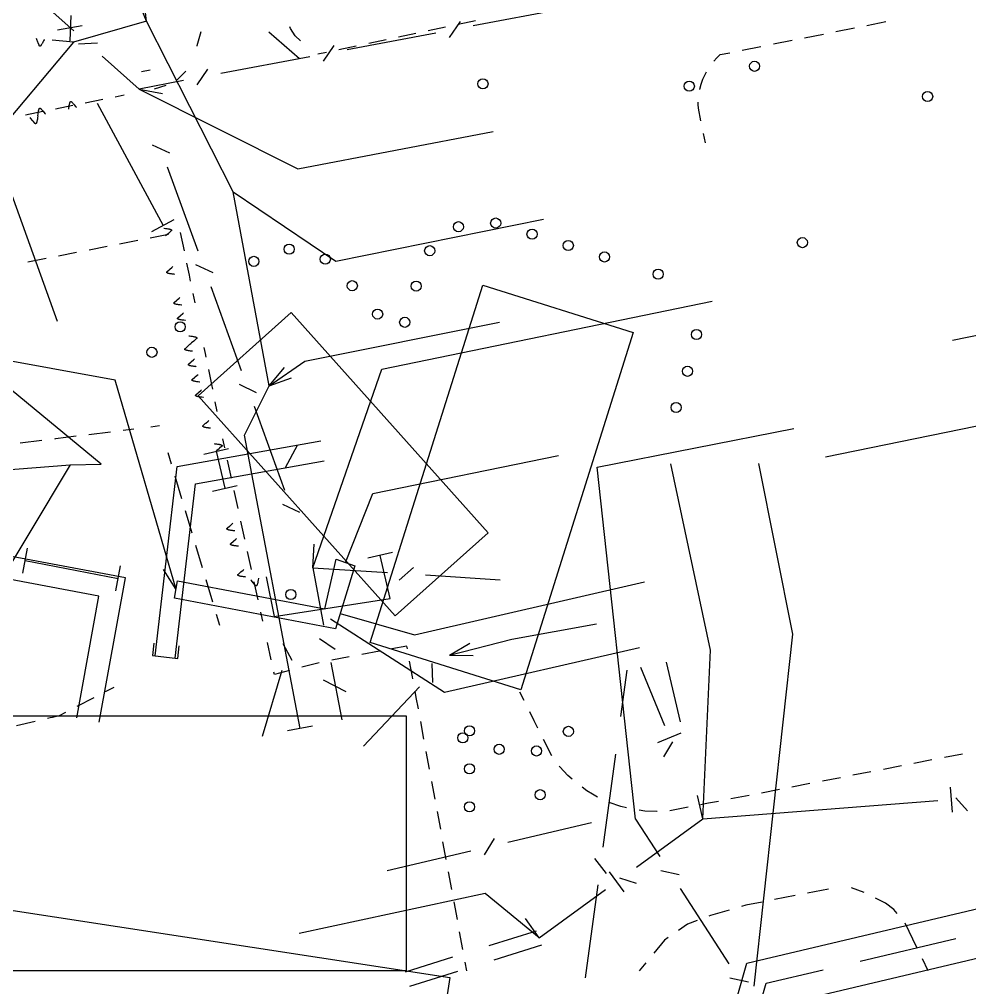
# Model space of a CAD drawing. Header units: metres. Extents: x 3206 to 3701, y 9896 to 11410.
# Drawn here: x 3609.64 to 3647.13, y 11249.34 to 11287.56 of the extents above; entities that cross this region are included whole.
import ezdxf

# ---------------------------------------------------------------- set-up
doc = ezdxf.new("R2010")
doc.units = ezdxf.units.M
for name, color, linetype in [('BUILDING', 7, 'Continuous'), ('CURB', 7, 'Continuous'), ('ELECTR_CABLE', 7, 'Continuous'), ('ELECTR_CABLE_COMM', 7, 'Continuous'), ('GAS', 7, 'Continuous'), ('HEAT', 7, 'Continuous'), ('SEWER', 7, 'Continuous')]:
    doc.layers.add(name, color=color, linetype=linetype)

# ---------------------------------------------------------------- blocks, each defined once
blk = doc.blocks.new('МОЖЖЕВЕЛЬНИК_СКАЛЬНЫЙ')
blk.add_circle((0, 0), 0.2)
blk = doc.blocks.new('ЧЕРЕМУХА_ШУБЕРТ')
blk.add_circle((0, 0), 0.2)

msp = doc.modelspace()

# ---------------------------------------------------------------- linework, layer by layer
at = {"layer": 'BUILDING'}
for points in [[(3633.863, 11275.203), (3629.421, 11261.099), (3623.485, 11262.969), (3627.928, 11277.073)], [(3620.364, 11275.991), (3628.138, 11267.298), (3624.461, 11264.01), (3616.688, 11272.704)], [(3624.899, 11250), (3607.959, 11250), (3607.959, 11260.068), (3624.899, 11260.068)], [(3599.832, 11197.11), (3608.35, 11252.543), (3626.618, 11249.736), (3618.101, 11194.303)]]:
    msp.add_lwpolyline(points, close=True, dxfattribs=at)
at = {"layer": 'CURB'}
for points in [[(3620.517, 11286.918), (3620.334, 11287.204), (3620.305, 11287.273)], [(3625.773, 11287.119), (3626.458, 11287.265)], [(3626.947, 11287.368), (3627.633, 11287.513)], [(3641.853, 11287.08), (3642.593, 11287.227)], [(3643.083, 11287.325), (3643.823, 11287.473)], [(3616.792, 11287.075), (3616.642, 11286.517), (3616.639, 11286.504)], [(3619.478, 11287.075), (3620.686, 11286.012)], [(3620.735, 11286.708), (3620.517, 11286.918)], [(3624.598, 11286.871), (3625.284, 11287.016)], [(3640.623, 11286.835), (3641.363, 11286.982)], [(3622.249, 11286.373), (3622.934, 11286.518)], [(3623.423, 11286.622), (3624.109, 11286.767)], [(3638.162, 11286.345), (3638.902, 11286.492)], [(3639.392, 11286.59), (3640.132, 11286.737)], [(3621.417, 11286.197), (3621.76, 11286.27)], [(3637.038, 11285.906), (3637.156, 11286.038), (3637.295, 11286.172), (3637.672, 11286.247)], [(3614.797, 11285.56), (3614.453, 11285.495)], [(3616.203, 11285.511), (3615.874, 11285.187), (3615.858, 11285.178)], [(3636.488, 11284.791), (3636.491, 11284.807), (3636.544, 11285.005), (3636.613, 11285.198), (3636.697, 11285.385), (3636.756, 11285.494)], [(3615.414, 11284.953), (3614.958, 11284.802)], [(3613.769, 11284.567), (3613.423, 11284.497)], [(3611.75, 11284.158), (3611.057, 11284.018)], [(3612.933, 11284.398), (3612.24, 11284.258)], [(3636.534, 11283.552), (3636.432, 11284.061), (3636.425, 11284.201), (3636.428, 11284.296)], [(3610.567, 11283.919), (3609.875, 11283.779)], [(3636.707, 11282.692), (3636.632, 11283.062)], [(3613.594, 11278.7), (3614.311, 11278.841)], [(3614.802, 11278.938), (3615.518, 11279.079)], [(3615.989, 11279.145), (3616.135, 11278.43)], [(3612.387, 11278.463), (3613.104, 11278.604)], [(3609.973, 11277.988), (3610.69, 11278.129)], [(3611.18, 11278.225), (3611.897, 11278.366)], [(3616.235, 11277.94), (3616.334, 11277.459), (3616.382, 11277.224)], [(3616.482, 11276.735), (3616.555, 11276.377)], [(3616.916, 11274.612), (3616.966, 11274.371), (3616.996, 11274.224)], [(3617.096, 11273.734), (3617.216, 11273.148), (3617.255, 11272.958)], [(3617.355, 11272.468), (3617.435, 11272.08)], [(3613.234, 11271.271), (3612.375, 11271.164)], [(3614.16, 11271.386), (3613.73, 11271.332)], [(3615.173, 11271.512), (3614.826, 11271.469)], [(3610.522, 11270.939), (3609.663, 11270.829)], [(3611.878, 11271.102), (3611.057, 11271), (3611.019, 11270.996)], [(3617.747, 11270.648), (3617.669, 11271.005)], [(3615.49, 11270.457), (3615.623, 11270.016)], [(3618.009, 11269.448), (3617.854, 11270.16)], [(3615.766, 11269.537), (3616.031, 11268.653)], [(3618.272, 11268.247), (3618.116, 11268.959)], [(3616.175, 11268.175), (3616.321, 11267.688), (3616.44, 11267.291)], [(3618.534, 11267.046), (3618.378, 11267.758)], [(3616.584, 11266.812), (3616.849, 11265.929)], [(3618.796, 11265.845), (3618.641, 11266.558)], [(3616.993, 11265.45), (3617.258, 11264.567)], [(3619.058, 11264.645), (3618.903, 11265.357)], [(3617.402, 11264.088), (3617.534, 11263.646)], [(3619.243, 11263.8), (3619.165, 11264.156)], [(3619.576, 11262.274), (3619.425, 11262.966)], [(3624.947, 11262.715), (3624.927, 11262.819), (3624.336, 11262.708)], [(3622.657, 11262.393), (3621.962, 11262.262)], [(3623.844, 11262.616), (3623.149, 11262.485)], [(3621.471, 11262.167), (3620.787, 11261.988)], [(3625.166, 11261.528), (3625.151, 11261.608), (3625.037, 11262.224)], [(3620.303, 11261.861), (3619.701, 11261.703), (3619.683, 11261.786)], [(3613.36, 11261.189), (3613.023, 11261.014)], [(3625.385, 11260.34), (3625.301, 11260.797), (3625.257, 11261.036)], [(3629.553, 11260.676), (3629.39, 11261.001)], [(3612.58, 11260.783), (3611.908, 11260.433)], [(3611.464, 11260.202), (3611.207, 11260.068), (3610.942, 11260.006), (3610.856, 11259.986), (3610.752, 11259.962)], [(3630.101, 11259.58), (3629.953, 11259.874), (3629.776, 11260.229)], [(3610.265, 11259.849), (3609.527, 11259.677)], [(3625.604, 11259.153), (3625.476, 11259.848)], [(3630.649, 11258.484), (3630.324, 11259.133)], [(3625.824, 11257.965), (3625.695, 11258.661)], [(3646.851, 11258.561), (3646.139, 11258.422)], [(3645.648, 11258.327), (3644.936, 11258.189)], [(3631.452, 11257.564), (3631.282, 11257.715), (3630.959, 11258.061), (3630.944, 11258.081)], [(3643.242, 11257.86), (3642.529, 11257.721)], [(3644.445, 11258.093), (3643.732, 11257.955)], [(3626.043, 11256.777), (3625.914, 11257.473)], [(3640.835, 11257.392), (3640.123, 11257.254)], [(3642.038, 11257.626), (3641.326, 11257.488)], [(3632.453, 11256.862), (3632.253, 11256.973), (3632.035, 11257.109), (3631.84, 11257.25)], [(3639.632, 11257.158), (3638.919, 11257.02)], [(3633.598, 11256.435), (3633.366, 11256.491), (3632.906, 11256.652)], [(3637.225, 11256.691), (3636.834, 11256.615), (3636.513, 11256.553)], [(3638.429, 11256.925), (3637.716, 11256.786)], [(3626.262, 11255.59), (3626.134, 11256.286)], [(3634.811, 11256.287), (3634.788, 11256.286), (3634.315, 11256.308), (3634.089, 11256.341)], [(3636.022, 11256.457), (3635.31, 11256.319)], [(3626.481, 11254.402), (3626.353, 11255.098)], [(3626.701, 11253.215), (3626.572, 11253.911)], [(3641.562, 11253.228), (3640.743, 11253.068)], [(3642.968, 11253.09), (3642.474, 11253.285)], [(3640.252, 11252.973), (3639.433, 11252.814)], [(3644.277, 11252.268), (3644.141, 11252.418), (3643.812, 11252.667), (3643.418, 11252.874)], [(3626.92, 11252.027), (3626.791, 11252.723)], [(3638.943, 11252.718), (3638.299, 11252.593), (3638.128, 11252.543)], [(3637.648, 11252.403), (3636.905, 11252.185), (3636.849, 11252.164)], [(3636.381, 11251.986), (3636.003, 11251.843), (3635.65, 11251.599)], [(3645.053, 11250.928), (3644.591, 11251.882)], [(3627.139, 11250.84), (3627.011, 11251.536)], [(3635.238, 11251.314), (3635.099, 11251.218), (3634.675, 11250.706)], [(3627.294, 11250), (3627.23, 11250.348)], [(3634.356, 11250.321), (3634.09, 11250)], [(3645.502, 11250), (3645.271, 11250.477)]]:
    msp.add_lwpolyline(points, dxfattribs=at)
at = {"layer": 'ELECTR_CABLE'}
for points in [[(3614.65, 11287.49), (3613.847, 11289.467), (3621.411, 11290.987)], [(3614.65, 11287.49), (3614.543, 11288.418)], [(3618.521, 11271.144), (3619.5, 11273.1), (3618.08, 11280.76), (3614.65, 11287.49), (3611.78, 11286.66), (3610.93, 11286.74)], [(3611.78, 11286.66), (3608.533, 11282.817), (3611.132, 11275.644)], [(3610.62, 11286.771), (3610.613, 11286.757), (3610.591, 11286.711), (3610.581, 11286.691), (3610.565, 11286.66), (3610.548, 11286.626), (3610.535, 11286.603), (3610.523, 11286.581), (3610.513, 11286.565), (3610.502, 11286.55), (3610.496, 11286.54), (3610.489, 11286.532), (3610.484, 11286.526), (3610.481, 11286.523), (3610.479, 11286.52), (3610.474, 11286.516), (3610.471, 11286.513), (3610.468, 11286.511), (3610.465, 11286.509), (3610.462, 11286.508), (3610.459, 11286.506), (3610.457, 11286.505), (3610.455, 11286.504), (3610.454, 11286.504), (3610.452, 11286.504), (3610.451, 11286.503), (3610.448, 11286.503), (3610.447, 11286.503), (3610.445, 11286.504), (3610.444, 11286.504), (3610.443, 11286.504), (3610.442, 11286.504), (3610.441, 11286.505), (3610.439, 11286.505), (3610.438, 11286.506), (3610.437, 11286.507), (3610.435, 11286.508), (3610.434, 11286.509), (3610.433, 11286.51), (3610.432, 11286.511), (3610.431, 11286.512), (3610.43, 11286.514), (3610.429, 11286.515), (3610.427, 11286.517), (3610.426, 11286.519), (3610.424, 11286.522), (3610.422, 11286.527), (3610.42, 11286.53), (3610.417, 11286.538), (3610.379, 11286.63), (3610.367, 11286.661), (3610.326, 11286.762), (3610.309, 11286.802)], [(3611.585, 11284.015), (3611.587, 11284.03), (3611.594, 11284.081), (3611.597, 11284.103), (3611.602, 11284.137), (3611.609, 11284.175), (3611.613, 11284.201), (3611.619, 11284.226), (3611.623, 11284.244), (3611.628, 11284.262), (3611.632, 11284.273), (3611.635, 11284.282), (3611.638, 11284.29), (3611.64, 11284.294), (3611.642, 11284.297), (3611.645, 11284.303), (3611.647, 11284.306), (3611.649, 11284.309), (3611.651, 11284.312), (3611.653, 11284.314), (3611.656, 11284.317), (3611.658, 11284.319), (3611.659, 11284.32), (3611.66, 11284.321), (3611.662, 11284.321), (3611.663, 11284.322), (3611.665, 11284.323), (3611.667, 11284.323), (3611.669, 11284.324), (3611.67, 11284.324), (3611.671, 11284.324), (3611.672, 11284.324), (3611.673, 11284.324), (3611.674, 11284.324), (3611.676, 11284.323), (3611.677, 11284.323), (3611.679, 11284.322), (3611.681, 11284.322), (3611.682, 11284.321), (3611.683, 11284.32), (3611.685, 11284.32), (3611.686, 11284.319), (3611.687, 11284.318), (3611.69, 11284.316), (3611.692, 11284.315), (3611.694, 11284.312), (3611.698, 11284.309), (3611.7, 11284.306), (3611.706, 11284.299), (3611.77, 11284.224), (3611.791, 11284.198), (3611.862, 11284.114), (3611.89, 11284.081)], [(3612.71, 11284.26), (3615.31, 11279.42)], [(3610.366, 11283.749), (3610.368, 11283.764), (3610.375, 11283.815), (3610.378, 11283.838), (3610.383, 11283.872), (3610.389, 11283.909), (3610.394, 11283.935), (3610.399, 11283.96), (3610.404, 11283.978), (3610.409, 11283.996), (3610.412, 11284.007), (3610.416, 11284.017), (3610.419, 11284.025), (3610.421, 11284.028), (3610.422, 11284.031), (3610.425, 11284.037), (3610.428, 11284.041), (3610.429, 11284.043), (3610.432, 11284.046), (3610.434, 11284.049), (3610.436, 11284.051), (3610.438, 11284.053), (3610.44, 11284.054), (3610.441, 11284.055), (3610.443, 11284.056), (3610.444, 11284.056), (3610.446, 11284.057), (3610.447, 11284.057), (3610.449, 11284.058), (3610.45, 11284.058), (3610.451, 11284.058), (3610.452, 11284.058), (3610.454, 11284.058), (3610.455, 11284.058), (3610.456, 11284.058), (3610.458, 11284.057), (3610.46, 11284.056), (3610.461, 11284.056), (3610.463, 11284.055), (3610.464, 11284.055), (3610.465, 11284.054), (3610.467, 11284.053), (3610.468, 11284.052), (3610.471, 11284.05), (3610.472, 11284.049), (3610.475, 11284.046), (3610.478, 11284.043), (3610.481, 11284.04), (3610.486, 11284.034), (3610.551, 11283.958), (3610.572, 11283.933), (3610.643, 11283.849), (3610.67, 11283.816)], [(3610.366, 11283.749), (3610.363, 11283.734), (3610.356, 11283.683), (3610.353, 11283.661), (3610.348, 11283.627), (3610.342, 11283.589), (3610.337, 11283.563), (3610.332, 11283.539), (3610.328, 11283.521), (3610.322, 11283.502), (3610.319, 11283.491), (3610.315, 11283.482), (3610.312, 11283.474), (3610.311, 11283.471), (3610.309, 11283.467), (3610.306, 11283.461), (3610.303, 11283.458), (3610.302, 11283.455), (3610.3, 11283.452), (3610.297, 11283.45), (3610.295, 11283.447), (3610.293, 11283.446), (3610.291, 11283.445), (3610.29, 11283.444), (3610.289, 11283.443), (3610.287, 11283.442), (3610.285, 11283.442), (3610.284, 11283.441), (3610.282, 11283.441), (3610.281, 11283.441), (3610.28, 11283.44), (3610.279, 11283.44), (3610.277, 11283.441), (3610.276, 11283.441), (3610.275, 11283.441), (3610.273, 11283.441), (3610.271, 11283.442), (3610.27, 11283.443), (3610.269, 11283.443), (3610.267, 11283.444), (3610.266, 11283.445), (3610.264, 11283.445), (3610.263, 11283.446), (3610.261, 11283.448), (3610.259, 11283.45), (3610.256, 11283.452), (3610.253, 11283.455), (3610.25, 11283.459), (3610.245, 11283.465), (3610.18, 11283.54), (3610.159, 11283.566), (3610.088, 11283.65), (3610.061, 11283.683)], [(3618.08, 11280.76), (3622.122, 11278.022), (3630.319, 11279.669)], [(3614.87, 11279.183), (3615.75, 11279.657)], [(3615.334, 11279.319), (3615.349, 11279.317), (3615.4, 11279.31), (3615.422, 11279.308), (3615.456, 11279.303), (3615.494, 11279.297), (3615.52, 11279.293), (3615.545, 11279.288), (3615.563, 11279.284), (3615.581, 11279.279), (3615.592, 11279.276), (3615.602, 11279.273), (3615.61, 11279.269), (3615.613, 11279.268), (3615.617, 11279.266), (3615.623, 11279.263), (3615.626, 11279.261), (3615.629, 11279.259), (3615.632, 11279.257), (3615.634, 11279.255), (3615.637, 11279.252), (3615.639, 11279.251), (3615.64, 11279.249), (3615.64, 11279.248), (3615.641, 11279.246), (3615.642, 11279.245), (3615.643, 11279.243), (3615.643, 11279.242), (3615.644, 11279.24), (3615.644, 11279.239), (3615.644, 11279.238), (3615.644, 11279.237), (3615.644, 11279.235), (3615.644, 11279.234), (3615.643, 11279.233), (3615.643, 11279.231), (3615.642, 11279.229), (3615.642, 11279.227), (3615.641, 11279.226), (3615.641, 11279.225), (3615.64, 11279.224), (3615.639, 11279.222), (3615.638, 11279.221), (3615.636, 11279.218), (3615.635, 11279.217), (3615.633, 11279.214), (3615.629, 11279.211), (3615.626, 11279.208), (3615.62, 11279.202), (3615.545, 11279.136), (3615.52, 11279.115), (3615.437, 11279.043), (3615.405, 11279.015)], [(3615.761, 11277.496), (3615.746, 11277.498), (3615.695, 11277.504), (3615.673, 11277.507), (3615.638, 11277.512), (3615.601, 11277.517), (3615.575, 11277.522), (3615.55, 11277.526), (3615.532, 11277.53), (3615.514, 11277.535), (3615.502, 11277.539), (3615.493, 11277.542), (3615.485, 11277.545), (3615.482, 11277.547), (3615.478, 11277.548), (3615.472, 11277.551), (3615.469, 11277.553), (3615.466, 11277.555), (3615.463, 11277.557), (3615.461, 11277.559), (3615.458, 11277.562), (3615.456, 11277.564), (3615.455, 11277.565), (3615.454, 11277.567), (3615.454, 11277.568), (3615.453, 11277.569), (3615.452, 11277.571), (3615.452, 11277.573), (3615.451, 11277.575), (3615.451, 11277.576), (3615.451, 11277.577), (3615.451, 11277.578), (3615.451, 11277.579), (3615.451, 11277.58), (3615.451, 11277.582), (3615.452, 11277.584), (3615.453, 11277.586), (3615.453, 11277.587), (3615.454, 11277.588), (3615.454, 11277.589), (3615.455, 11277.591), (3615.456, 11277.592), (3615.457, 11277.594), (3615.459, 11277.596), (3615.46, 11277.598), (3615.462, 11277.601), (3615.466, 11277.604), (3615.469, 11277.607), (3615.475, 11277.612), (3615.55, 11277.678), (3615.575, 11277.7), (3615.657, 11277.772), (3615.69, 11277.8)], [(3616.046, 11276.281), (3616.031, 11276.283), (3615.98, 11276.289), (3615.958, 11276.292), (3615.923, 11276.297), (3615.886, 11276.302), (3615.86, 11276.307), (3615.835, 11276.311), (3615.817, 11276.315), (3615.799, 11276.32), (3615.787, 11276.324), (3615.778, 11276.327), (3615.77, 11276.33), (3615.767, 11276.332), (3615.763, 11276.333), (3615.757, 11276.336), (3615.754, 11276.338), (3615.751, 11276.34), (3615.748, 11276.342), (3615.746, 11276.344), (3615.743, 11276.347), (3615.741, 11276.349), (3615.74, 11276.35), (3615.739, 11276.352), (3615.739, 11276.353), (3615.738, 11276.354), (3615.737, 11276.356), (3615.737, 11276.358), (3615.736, 11276.36), (3615.736, 11276.361), (3615.736, 11276.362), (3615.736, 11276.363), (3615.736, 11276.364), (3615.736, 11276.365), (3615.736, 11276.367), (3615.737, 11276.369), (3615.738, 11276.371), (3615.738, 11276.372), (3615.739, 11276.373), (3615.739, 11276.374), (3615.74, 11276.376), (3615.741, 11276.377), (3615.742, 11276.379), (3615.744, 11276.381), (3615.745, 11276.383), (3615.747, 11276.386), (3615.751, 11276.389), (3615.754, 11276.392), (3615.76, 11276.397), (3615.835, 11276.463), (3615.86, 11276.485), (3615.942, 11276.557), (3615.975, 11276.585)], [(3616.189, 11275.673), (3616.174, 11275.675), (3616.123, 11275.682), (3616.1, 11275.684), (3616.066, 11275.689), (3616.028, 11275.695), (3616.002, 11275.699), (3615.978, 11275.704), (3615.959, 11275.708), (3615.941, 11275.713), (3615.93, 11275.716), (3615.921, 11275.719), (3615.913, 11275.723), (3615.909, 11275.724), (3615.906, 11275.726), (3615.9, 11275.729), (3615.896, 11275.731), (3615.894, 11275.733), (3615.891, 11275.735), (3615.888, 11275.737), (3615.886, 11275.74), (3615.884, 11275.741), (3615.883, 11275.743), (3615.882, 11275.744), (3615.881, 11275.746), (3615.881, 11275.747), (3615.88, 11275.749), (3615.879, 11275.75), (3615.879, 11275.752), (3615.879, 11275.753), (3615.879, 11275.754), (3615.879, 11275.755), (3615.879, 11275.757), (3615.879, 11275.758), (3615.879, 11275.759), (3615.879, 11275.761), (3615.88, 11275.763), (3615.881, 11275.764), (3615.881, 11275.766), (3615.882, 11275.767), (3615.883, 11275.768), (3615.883, 11275.77), (3615.884, 11275.771), (3615.886, 11275.774), (3615.887, 11275.775), (3615.89, 11275.778), (3615.893, 11275.781), (3615.896, 11275.784), (3615.902, 11275.79), (3615.977, 11275.856), (3616.002, 11275.877), (3616.085, 11275.949), (3616.117, 11275.977)], [(3619.5, 11273.1), (3620.898, 11274.067), (3628.587, 11275.612)], [(3616.331, 11275.066), (3616.346, 11275.064), (3616.397, 11275.058), (3616.42, 11275.055), (3616.454, 11275.05), (3616.492, 11275.045), (3616.517, 11275.04), (3616.542, 11275.036), (3616.56, 11275.032), (3616.579, 11275.027), (3616.59, 11275.023), (3616.599, 11275.02), (3616.607, 11275.017), (3616.611, 11275.015), (3616.614, 11275.014), (3616.62, 11275.011), (3616.624, 11275.008), (3616.626, 11275.007), (3616.629, 11275.005), (3616.632, 11275.003), (3616.634, 11275), (3616.636, 11274.998), (3616.637, 11274.997), (3616.638, 11274.995), (3616.639, 11274.994), (3616.639, 11274.993), (3616.64, 11274.991), (3616.641, 11274.989), (3616.641, 11274.987), (3616.641, 11274.986), (3616.641, 11274.985), (3616.641, 11274.984), (3616.641, 11274.983), (3616.641, 11274.982), (3616.641, 11274.98), (3616.641, 11274.978), (3616.64, 11274.976), (3616.639, 11274.975), (3616.639, 11274.974), (3616.638, 11274.972), (3616.637, 11274.971), (3616.637, 11274.97), (3616.636, 11274.968), (3616.634, 11274.966), (3616.632, 11274.964), (3616.63, 11274.961), (3616.627, 11274.958), (3616.624, 11274.955), (3616.618, 11274.95), (3616.543, 11274.884), (3616.518, 11274.862), (3616.435, 11274.79), (3616.402, 11274.762)], [(3616.474, 11274.458), (3616.459, 11274.46), (3616.408, 11274.466), (3616.385, 11274.469), (3616.351, 11274.474), (3616.313, 11274.48), (3616.287, 11274.484), (3616.263, 11274.489), (3616.244, 11274.493), (3616.226, 11274.498), (3616.215, 11274.501), (3616.206, 11274.504), (3616.198, 11274.508), (3616.194, 11274.509), (3616.191, 11274.511), (3616.185, 11274.514), (3616.181, 11274.516), (3616.179, 11274.518), (3616.176, 11274.52), (3616.173, 11274.522), (3616.171, 11274.525), (3616.169, 11274.526), (3616.168, 11274.528), (3616.167, 11274.529), (3616.166, 11274.531), (3616.166, 11274.532), (3616.165, 11274.534), (3616.164, 11274.535), (3616.164, 11274.537), (3616.164, 11274.538), (3616.164, 11274.539), (3616.164, 11274.54), (3616.164, 11274.542), (3616.164, 11274.543), (3616.164, 11274.544), (3616.164, 11274.546), (3616.165, 11274.548), (3616.166, 11274.549), (3616.166, 11274.551), (3616.167, 11274.552), (3616.168, 11274.553), (3616.168, 11274.555), (3616.169, 11274.556), (3616.171, 11274.559), (3616.172, 11274.56), (3616.175, 11274.563), (3616.178, 11274.566), (3616.181, 11274.569), (3616.187, 11274.575), (3616.262, 11274.641), (3616.287, 11274.662), (3616.37, 11274.734), (3616.402, 11274.762)], [(3616.616, 11273.851), (3616.601, 11273.853), (3616.55, 11273.859), (3616.528, 11273.862), (3616.493, 11273.866), (3616.456, 11273.872), (3616.43, 11273.876), (3616.405, 11273.881), (3616.387, 11273.885), (3616.369, 11273.89), (3616.357, 11273.894), (3616.348, 11273.897), (3616.34, 11273.9), (3616.337, 11273.902), (3616.333, 11273.903), (3616.327, 11273.906), (3616.324, 11273.908), (3616.321, 11273.91), (3616.318, 11273.912), (3616.316, 11273.914), (3616.313, 11273.917), (3616.311, 11273.919), (3616.31, 11273.92), (3616.309, 11273.922), (3616.309, 11273.923), (3616.308, 11273.924), (3616.307, 11273.926), (3616.307, 11273.928), (3616.306, 11273.93), (3616.306, 11273.931), (3616.306, 11273.932), (3616.306, 11273.933), (3616.306, 11273.934), (3616.306, 11273.935), (3616.306, 11273.937), (3616.307, 11273.938), (3616.308, 11273.941), (3616.308, 11273.942), (3616.309, 11273.943), (3616.309, 11273.944), (3616.31, 11273.946), (3616.311, 11273.947), (3616.312, 11273.948), (3616.314, 11273.951), (3616.315, 11273.953), (3616.317, 11273.956), (3616.321, 11273.959), (3616.324, 11273.962), (3616.33, 11273.967), (3616.405, 11274.033), (3616.43, 11274.055), (3616.512, 11274.127), (3616.545, 11274.155)], [(3616.759, 11273.243), (3616.744, 11273.245), (3616.693, 11273.251), (3616.67, 11273.254), (3616.636, 11273.259), (3616.598, 11273.265), (3616.572, 11273.269), (3616.548, 11273.274), (3616.529, 11273.278), (3616.511, 11273.283), (3616.5, 11273.286), (3616.491, 11273.289), (3616.483, 11273.293), (3616.479, 11273.294), (3616.476, 11273.296), (3616.47, 11273.299), (3616.466, 11273.301), (3616.464, 11273.303), (3616.461, 11273.305), (3616.458, 11273.307), (3616.456, 11273.31), (3616.454, 11273.311), (3616.453, 11273.313), (3616.452, 11273.314), (3616.451, 11273.316), (3616.451, 11273.317), (3616.45, 11273.319), (3616.449, 11273.32), (3616.449, 11273.322), (3616.449, 11273.323), (3616.449, 11273.324), (3616.449, 11273.325), (3616.449, 11273.327), (3616.449, 11273.328), (3616.449, 11273.329), (3616.449, 11273.331), (3616.45, 11273.333), (3616.451, 11273.334), (3616.451, 11273.336), (3616.452, 11273.337), (3616.453, 11273.338), (3616.453, 11273.34), (3616.454, 11273.341), (3616.456, 11273.344), (3616.457, 11273.345), (3616.46, 11273.348), (3616.463, 11273.351), (3616.466, 11273.354), (3616.472, 11273.36), (3616.547, 11273.426), (3616.572, 11273.447), (3616.655, 11273.519), (3616.687, 11273.547)], [(3619.5, 11273.1), (3620.098, 11273.817)], [(3619.5, 11273.1), (3620.382, 11273.406)], [(3616.901, 11272.636), (3616.886, 11272.638), (3616.835, 11272.644), (3616.813, 11272.647), (3616.778, 11272.651), (3616.741, 11272.657), (3616.715, 11272.661), (3616.69, 11272.666), (3616.672, 11272.67), (3616.654, 11272.675), (3616.642, 11272.679), (3616.633, 11272.682), (3616.625, 11272.685), (3616.622, 11272.687), (3616.618, 11272.688), (3616.612, 11272.691), (3616.609, 11272.693), (3616.606, 11272.695), (3616.603, 11272.697), (3616.601, 11272.699), (3616.598, 11272.702), (3616.596, 11272.704), (3616.595, 11272.705), (3616.595, 11272.707), (3616.594, 11272.708), (3616.593, 11272.709), (3616.592, 11272.711), (3616.592, 11272.713), (3616.591, 11272.715), (3616.591, 11272.716), (3616.591, 11272.717), (3616.591, 11272.718), (3616.591, 11272.719), (3616.591, 11272.72), (3616.591, 11272.722), (3616.592, 11272.723), (3616.593, 11272.726), (3616.593, 11272.727), (3616.594, 11272.728), (3616.594, 11272.729), (3616.595, 11272.731), (3616.596, 11272.732), (3616.597, 11272.733), (3616.599, 11272.736), (3616.6, 11272.738), (3616.602, 11272.741), (3616.606, 11272.744), (3616.609, 11272.747), (3616.615, 11272.752), (3616.69, 11272.818), (3616.715, 11272.84), (3616.797, 11272.912), (3616.83, 11272.94)], [(3617.186, 11271.421), (3617.171, 11271.423), (3617.12, 11271.429), (3617.098, 11271.432), (3617.063, 11271.436), (3617.026, 11271.442), (3617, 11271.446), (3616.975, 11271.451), (3616.957, 11271.455), (3616.939, 11271.46), (3616.927, 11271.464), (3616.918, 11271.467), (3616.91, 11271.47), (3616.907, 11271.472), (3616.903, 11271.473), (3616.897, 11271.476), (3616.894, 11271.478), (3616.891, 11271.48), (3616.888, 11271.482), (3616.886, 11271.484), (3616.883, 11271.487), (3616.881, 11271.489), (3616.88, 11271.49), (3616.88, 11271.492), (3616.879, 11271.493), (3616.878, 11271.494), (3616.877, 11271.496), (3616.877, 11271.498), (3616.876, 11271.5), (3616.876, 11271.501), (3616.876, 11271.502), (3616.876, 11271.503), (3616.876, 11271.504), (3616.876, 11271.505), (3616.876, 11271.507), (3616.877, 11271.508), (3616.878, 11271.511), (3616.878, 11271.512), (3616.879, 11271.513), (3616.879, 11271.514), (3616.88, 11271.516), (3616.881, 11271.517), (3616.882, 11271.518), (3616.884, 11271.521), (3616.885, 11271.523), (3616.887, 11271.526), (3616.891, 11271.529), (3616.894, 11271.532), (3616.9, 11271.537), (3616.975, 11271.603), (3617, 11271.624), (3617.082, 11271.697), (3617.115, 11271.725)], [(3617.329, 11270.813), (3617.344, 11270.812), (3617.395, 11270.805), (3617.417, 11270.802), (3617.451, 11270.798), (3617.489, 11270.792), (3617.515, 11270.788), (3617.54, 11270.783), (3617.558, 11270.779), (3617.576, 11270.774), (3617.587, 11270.771), (3617.597, 11270.767), (3617.605, 11270.764), (3617.608, 11270.763), (3617.612, 11270.761), (3617.618, 11270.758), (3617.621, 11270.756), (3617.624, 11270.754), (3617.627, 11270.752), (3617.629, 11270.75), (3617.632, 11270.747), (3617.634, 11270.745), (3617.635, 11270.744), (3617.635, 11270.743), (3617.636, 11270.741), (3617.637, 11270.74), (3617.638, 11270.738), (3617.638, 11270.736), (3617.639, 11270.734), (3617.639, 11270.734), (3617.639, 11270.732), (3617.639, 11270.731), (3617.639, 11270.73), (3617.639, 11270.729), (3617.638, 11270.727), (3617.638, 11270.726), (3617.637, 11270.724), (3617.637, 11270.722), (3617.636, 11270.721), (3617.636, 11270.72), (3617.635, 11270.718), (3617.634, 11270.717), (3617.633, 11270.716), (3617.631, 11270.713), (3617.63, 11270.711), (3617.628, 11270.709), (3617.624, 11270.705), (3617.621, 11270.703), (3617.615, 11270.697), (3617.54, 11270.631), (3617.515, 11270.61), (3617.432, 11270.538), (3617.4, 11270.51)], [(3620.715, 11259.572), (3618.521, 11271.144)], [(3616.913, 11270.397), (3617.887, 11270.623)], [(3617.4, 11270.51), (3617.74, 11269.05)], [(3617.253, 11268.937), (3618.227, 11269.163)], [(3618.137, 11267.369), (3618.122, 11267.371), (3618.071, 11267.377), (3618.048, 11267.38), (3618.014, 11267.384), (3617.976, 11267.39), (3617.951, 11267.394), (3617.926, 11267.399), (3617.908, 11267.403), (3617.889, 11267.408), (3617.878, 11267.411), (3617.869, 11267.415), (3617.861, 11267.418), (3617.857, 11267.419), (3617.854, 11267.421), (3617.848, 11267.424), (3617.844, 11267.426), (3617.842, 11267.428), (3617.839, 11267.43), (3617.836, 11267.432), (3617.834, 11267.435), (3617.832, 11267.437), (3617.831, 11267.438), (3617.83, 11267.439), (3617.829, 11267.441), (3617.829, 11267.442), (3617.828, 11267.444), (3617.827, 11267.446), (3617.827, 11267.448), (3617.827, 11267.448), (3617.827, 11267.45), (3617.827, 11267.451), (3617.827, 11267.452), (3617.827, 11267.453), (3617.827, 11267.455), (3617.827, 11267.456), (3617.828, 11267.458), (3617.829, 11267.46), (3617.829, 11267.461), (3617.83, 11267.462), (3617.831, 11267.464), (3617.831, 11267.465), (3617.832, 11267.466), (3617.834, 11267.469), (3617.835, 11267.471), (3617.838, 11267.473), (3617.841, 11267.477), (3617.844, 11267.48), (3617.85, 11267.485), (3617.925, 11267.551), (3617.95, 11267.572), (3618.033, 11267.645), (3618.065, 11267.673)], [(3618.28, 11266.762), (3618.265, 11266.764), (3618.214, 11266.77), (3618.192, 11266.773), (3618.157, 11266.777), (3618.12, 11266.783), (3618.094, 11266.787), (3618.069, 11266.792), (3618.051, 11266.796), (3618.033, 11266.801), (3618.021, 11266.804), (3618.012, 11266.807), (3618.004, 11266.811), (3618.001, 11266.812), (3617.997, 11266.814), (3617.991, 11266.817), (3617.988, 11266.819), (3617.985, 11266.821), (3617.982, 11266.823), (3617.98, 11266.825), (3617.977, 11266.827), (3617.975, 11266.829), (3617.974, 11266.831), (3617.973, 11266.832), (3617.973, 11266.833), (3617.972, 11266.835), (3617.971, 11266.837), (3617.971, 11266.838), (3617.97, 11266.84), (3617.97, 11266.841), (3617.97, 11266.842), (3617.97, 11266.843), (3617.97, 11266.845), (3617.97, 11266.846), (3617.97, 11266.847), (3617.971, 11266.849), (3617.971, 11266.851), (3617.972, 11266.852), (3617.972, 11266.853), (3617.973, 11266.855), (3617.974, 11266.856), (3617.975, 11266.858), (3617.976, 11266.859), (3617.977, 11266.862), (3617.979, 11266.863), (3617.981, 11266.866), (3617.984, 11266.869), (3617.988, 11266.872), (3617.994, 11266.878), (3618.068, 11266.944), (3618.093, 11266.965), (3618.176, 11267.037), (3618.209, 11267.065)], [(3619.38, 11265.56), (3619.69, 11263.99), (3624.27, 11264.7), (3623.878, 11266.404)], [(3624.365, 11266.516), (3623.391, 11266.292)], [(3618.567, 11265.547), (3618.552, 11265.549), (3618.501, 11265.555), (3618.478, 11265.558), (3618.444, 11265.563), (3618.407, 11265.568), (3618.381, 11265.573), (3618.356, 11265.577), (3618.338, 11265.581), (3618.319, 11265.586), (3618.308, 11265.59), (3618.299, 11265.593), (3618.291, 11265.596), (3618.287, 11265.597), (3618.284, 11265.599), (3618.278, 11265.602), (3618.275, 11265.604), (3618.272, 11265.606), (3618.269, 11265.608), (3618.267, 11265.61), (3618.264, 11265.613), (3618.262, 11265.615), (3618.261, 11265.616), (3618.26, 11265.617), (3618.259, 11265.619), (3618.259, 11265.62), (3618.258, 11265.622), (3618.257, 11265.624), (3618.257, 11265.626), (3618.257, 11265.627), (3618.257, 11265.628), (3618.257, 11265.629), (3618.257, 11265.63), (3618.257, 11265.631), (3618.257, 11265.633), (3618.258, 11265.634), (3618.258, 11265.636), (3618.259, 11265.638), (3618.259, 11265.639), (3618.26, 11265.64), (3618.261, 11265.642), (3618.262, 11265.643), (3618.262, 11265.644), (3618.264, 11265.647), (3618.266, 11265.649), (3618.268, 11265.651), (3618.271, 11265.655), (3618.274, 11265.658), (3618.281, 11265.663), (3618.355, 11265.729), (3618.38, 11265.751), (3618.463, 11265.823), (3618.495, 11265.851)], [(3619.074, 11265.501), (3619.072, 11265.486), (3619.063, 11265.436), (3619.059, 11265.413), (3619.053, 11265.379), (3619.046, 11265.342), (3619.041, 11265.316), (3619.035, 11265.291), (3619.03, 11265.273), (3619.025, 11265.255), (3619.021, 11265.244), (3619.017, 11265.235), (3619.014, 11265.227), (3619.012, 11265.224), (3619.01, 11265.22), (3619.007, 11265.215), (3619.005, 11265.211), (3619.003, 11265.209), (3619.001, 11265.206), (3618.998, 11265.203), (3618.996, 11265.201), (3618.994, 11265.199), (3618.992, 11265.198), (3618.991, 11265.197), (3618.989, 11265.197), (3618.988, 11265.196), (3618.986, 11265.195), (3618.984, 11265.195), (3618.983, 11265.195), (3618.982, 11265.195), (3618.981, 11265.195), (3618.979, 11265.195), (3618.978, 11265.195), (3618.977, 11265.195), (3618.976, 11265.195), (3618.974, 11265.196), (3618.972, 11265.196), (3618.971, 11265.197), (3618.969, 11265.197), (3618.968, 11265.198), (3618.967, 11265.199), (3618.965, 11265.2), (3618.964, 11265.201), (3618.962, 11265.203), (3618.96, 11265.204), (3618.957, 11265.207), (3618.954, 11265.21), (3618.951, 11265.213), (3618.946, 11265.22), (3618.883, 11265.297), (3618.863, 11265.323), (3618.794, 11265.409), (3618.768, 11265.442)], [(3621.207, 11259.665), (3620.224, 11259.479)]]:
    msp.add_lwpolyline(points, dxfattribs=at)
at = {"layer": 'ELECTR_CABLE_COMM'}
for points in [[(3608.859, 11289.714), (3611.783, 11287.111)], [(3611.673, 11287.71), (3611.624, 11286.71)], [(3631.056, 11287.962), (3627.55, 11287.3)], [(3612.122, 11287.312), (3611.137, 11287.141)], [(3627.025, 11287.471), (3626.602, 11286.852)], [(3626.076, 11287.022), (3622.571, 11286.361)], [(3611.969, 11286.591), (3612.717, 11286.634)], [(3622.045, 11286.531), (3621.623, 11285.912)], [(3612.903, 11286.114), (3614.365, 11284.812)], [(3621.097, 11286.082), (3617.592, 11285.421)], [(3617.066, 11285.591), (3616.643, 11284.972)], [(3616.118, 11285.143), (3614.365, 11284.812)], [(3614.365, 11284.812), (3620.62, 11281.66), (3628.338, 11283.133)], [(3614.365, 11284.812), (3615.281, 11284.63)], [(3614.882, 11282.608), (3615.56, 11282.29)], [(3615.476, 11281.744), (3616.678, 11278.428)], [(3616.594, 11277.882), (3617.272, 11277.564)], [(3617.188, 11277.018), (3618.39, 11273.702)], [(3621.213, 11265.908), (3623.94, 11273.752), (3636.981, 11276.441)], [(3618.306, 11273.156), (3618.984, 11272.838)], [(3618.9, 11272.292), (3620.102, 11268.976)], [(3633.948, 11255.995), (3632.441, 11269.887), (3640.202, 11271.407)], [(3620.018, 11268.43), (3620.696, 11268.112)], [(3621.213, 11265.908), (3621.272, 11266.84)], [(3621.213, 11265.908), (3621.645, 11263.646)], [(3621.213, 11265.908), (3624.162, 11265.722)], [(3624.629, 11265.427), (3625.192, 11265.923)], [(3625.659, 11265.628), (3628.608, 11265.442)], [(3626.607, 11262.465), (3629.07, 11263.1), (3632.41, 11263.694)], [(3620.402, 11262.258), (3620.045, 11262.917)], [(3621.476, 11263.12), (3622.096, 11262.699)], [(3626.607, 11262.465), (3627.416, 11262.931)], [(3626.607, 11262.465), (3627.541, 11262.447)], [(3621.926, 11262.173), (3622.358, 11259.911)], [(3625.95, 11261.379), (3625.927, 11262.128)], [(3619.234, 11259.267), (3620.009, 11261.869)], [(3633.376, 11260.042), (3633.626, 11261.877)], [(3622.53, 11261.014), (3621.644, 11261.478)], [(3623.221, 11258.866), (3625.424, 11261.207)], [(3632.674, 11254.887), (3633.174, 11258.556)], [(3633.948, 11255.995), (3634.906, 11254.51)], [(3628.915, 11255.077), (3632.22, 11255.853)], [(3627.988, 11254.587), (3628.382, 11255.224)], [(3624.15, 11253.958), (3627.455, 11254.734)], [(3632.8, 11253.845), (3632.346, 11254.442)], [(3634.946, 11253.959), (3635.679, 11253.801)], [(3631.972, 11249.731), (3632.472, 11253.4)], [(3635.719, 11253.25), (3637.635, 11250.281)], [(3637.675, 11249.73), (3638.408, 11249.572)]]:
    msp.add_lwpolyline(points, dxfattribs=at)
at = {"layer": 'GAS'}
for points in [[(3615.822, 11265.055), (3613.414, 11273.313), (3605.684, 11274.726)], [(3622.508, 11266.121), (3623.589, 11268.85), (3630.913, 11270.347)], [(3609.776, 11265.705), (3609.964, 11266.687)], [(3609.87, 11266.196), (3613.537, 11265.493)], [(3622.144, 11266.259), (3622.872, 11265.984), (3622.113, 11263.5), (3615.765, 11264.71), (3615.879, 11265.4), (3621.69, 11264.293), (3622.144, 11266.259)], [(3613.443, 11265.002), (3613.631, 11265.984)], [(3615.822, 11265.055), (3615.33, 11265.849)], [(3622.298, 11264.107), (3625.223, 11263.272), (3634.302, 11265.359)], [(3621.915, 11263.894), (3626.408, 11261.008), (3634.11, 11262.771)]]:
    msp.add_lwpolyline(points, dxfattribs=at)
at = {"layer": 'HEAT'}
for points in [[(3665.993, 11255.87), (3653.216, 11276.267), (3646.455, 11274.884)], [(3612.786, 11259.823), (3613.822, 11265.513), (3602.922, 11267.558), (3602.451, 11265.216), (3595.698, 11266.467), (3595.536, 11270.239), (3589.41, 11272.503)], [(3611.901, 11259.984), (3612.776, 11264.793), (3603.63, 11266.51), (3603.159, 11264.17), (3594.83, 11265.712), (3594.662, 11269.603), (3589.098, 11271.659)], [(3614.992, 11262.434), (3615.86, 11269.907), (3621.527, 11270.928)], [(3620.601, 11270.737), (3620.128, 11269.856)], [(3615.786, 11262.342), (3616.586, 11269.225), (3621.669, 11270.14)], [(3638.63, 11249.395), (3640.163, 11263.297), (3638.823, 11270.029)], [(3614.949, 11262.942), (3614.892, 11262.445), (3615.886, 11262.331), (3615.943, 11262.828)], [(3623.983, 11237.991), (3634.265, 11235.955), (3638.347, 11250.308), (3664.89, 11256.585), (3664.079, 11260.86)], [(3623.7, 11236.11), (3635.613, 11233.751), (3639.869, 11248.716), (3667.096, 11255.155), (3666.025, 11260.798)], [(3642.816, 11250.389), (3646.596, 11251.283)], [(3638.678, 11247.998), (3639.108, 11249.512), (3641.356, 11250.044)]]:
    msp.add_lwpolyline(points, dxfattribs=at)
at = {"layer": 'SEWER'}
for points in [[(3612.859, 11270.002), (3609.32, 11272.933), (3602.156, 11273.269)], [(3659.978, 11257.581), (3654.51, 11272.952), (3641.447, 11270.281)], [(3611.636, 11269.982), (3612.859, 11270.002)], [(3636.603, 11256.006), (3636.911, 11262.664), (3635.341, 11270.017)], [(3611.636, 11269.982), (3608.41, 11264.589), (3606.293, 11257.781)], [(3608.102, 11269.705), (3611.636, 11269.982)], [(3634.144, 11261.984), (3635.088, 11259.688)], [(3635.158, 11262.193), (3635.71, 11259.83)], [(3635.737, 11259.384), (3634.821, 11259.007)], [(3635.406, 11259.042), (3635.049, 11258.452)], [(3646.369, 11257.255), (3646.446, 11256.267)], [(3636.603, 11256.006), (3636.395, 11256.917)], [(3636.603, 11256.006), (3645.88, 11256.731)], [(3646.593, 11256.835), (3647.044, 11256.314)], [(3633.983, 11254.097), (3636.603, 11256.006)], [(3632.912, 11253.916), (3633.496, 11253.115)], [(3633.323, 11253.676), (3633.981, 11253.469)], [(3630.15, 11251.304), (3632.77, 11253.213)], [(3630.15, 11251.304), (3628.016, 11253.061), (3620.673, 11251.474)], [(3630.15, 11251.304), (3629.614, 11252.069)], [(3628.172, 11250.998), (3630.041, 11251.584)], [(3628.37, 11250.432), (3630.259, 11251.024)], [(3624.871, 11249.964), (3626.74, 11250.55)], [(3625.05, 11249.392), (3626.939, 11249.983)]]:
    msp.add_lwpolyline(points, dxfattribs=at)

# ---------------------------------------------------------------- block references
at = {"layer": 'BUSH'}
for p in [(3638.649, 11285.71), (3627.931, 11285.015), (3645.477, 11284.517), (3626.962, 11279.377), (3628.433, 11279.521), (3629.867, 11279.083), (3631.298, 11278.632), (3640.535, 11278.749), (3620.286, 11278.489), (3625.83, 11278.429), (3618.888, 11278.009), (3621.71, 11278.096), (3632.729, 11278.182), (3634.845, 11277.503), (3622.774, 11277.047), (3625.294, 11277.033), (3623.774, 11275.928), (3624.844, 11275.603), (3615.981, 11275.425), (3636.36, 11275.121), (3614.87, 11274.418), (3636.002, 11273.67), (3635.551, 11272.239), (3620.348, 11264.86), (3627.137, 11259.197), (3627.399, 11259.473), (3631.302, 11259.455), (3628.568, 11258.747), (3630.044, 11258.681), (3627.399, 11257.973), (3630.191, 11256.954), (3627.399, 11256.473)]:
    msp.add_blockref('МОЖЖЕВЕЛЬНИК_СКАЛЬНЫЙ', p, dxfattribs=at)
at = {"layer": 'TREE'}
msp.add_blockref('ЧЕРЕМУХА_ШУБЕРТ', (3636.073, 11284.922), dxfattribs=at)

doc.saveas('drawing.dxf')
